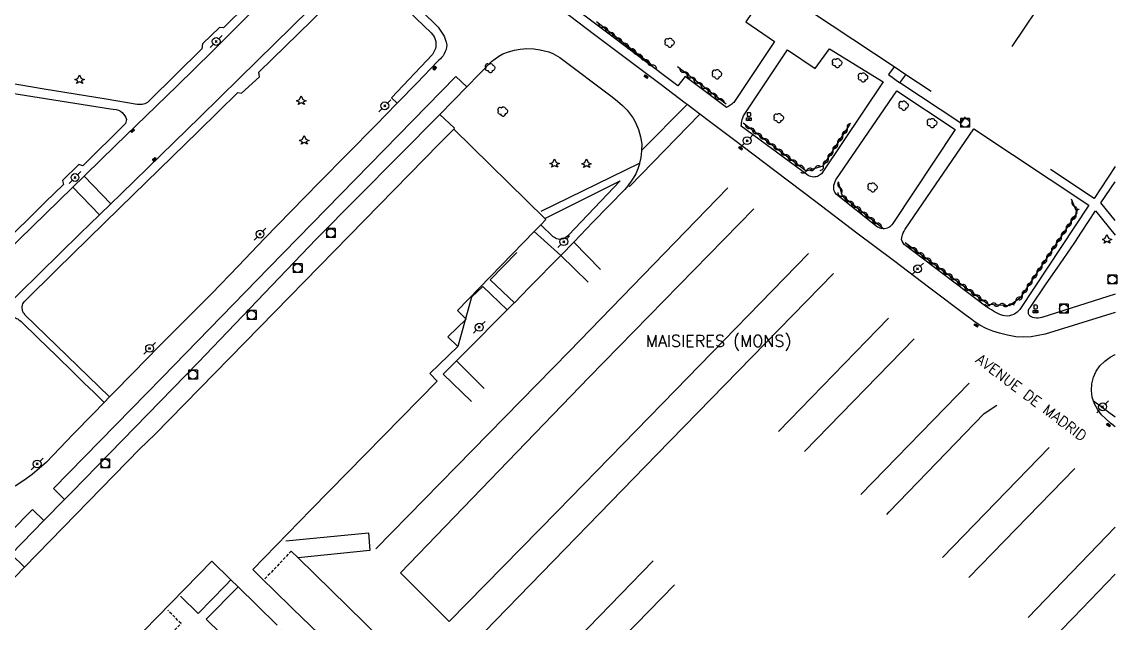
# Model space of a CAD drawing. Header units: millimetres. Extents: x 121000 to 122001, y 132000 to 133001.
# Drawn here: x 121814.2 to 122000.3, y 132708 to 132810.3 of the extents above; entities that cross this region are included whole.
import ezdxf
from ezdxf.enums import TextEntityAlignment as Align

# ---------------------------------------------------------------- set-up
doc = ezdxf.new("R2010")
doc.units = ezdxf.units.MM
doc.linetypes.add('DASHED', pattern=[0.75, 0.5, -0.25])
doc.layers.get('0').update_dxf_attribs({"linetype": 'CONTINUOUS'})
for name, color, linetype in [('W0006', 2, 'CONTINUOUS'), ('W0014', 7, 'CONTINUOUS'), ('W0017', 7, 'CONTINUOUS'), ('W0020', 2, 'CONTINUOUS'), ('W0104', 1, 'CONTINUOUS'), ('W0112', 1, 'DASHED'), ('W0300', 7, 'CONTINUOUS'), ('W0303', 7, 'CONTINUOUS'), ('W0310', 3, 'CONTINUOUS'), ('W0401', 7, 'CONTINUOUS'), ('W0420', 7, 'CONTINUOUS'), ('W0438', 7, 'CONTINUOUS'), ('W0473', 7, 'CONTINUOUS'), ('W0980', 7, 'CONTINUOUS'), ('W0989', 7, 'CONTINUOUS')]:
    doc.layers.add(name, color=color, linetype=linetype)
doc.styles.get("Standard").update_dxf_attribs({"font": 'romans.shx', "width": 0.85})

# ---------------------------------------------------------------- blocks, each defined once
blk = doc.blocks.new('T303')
for p, q in [((-0.77, 0), (-0.28, 0.21)), ((-0.28, -0.21), (-0.77, 0)), ((-0.28, 0.21), (0, 0.83)), ((0, 0.83), (0.28, 0.21)), ((0.28, 0.21), (0.83, 0)), ((0.83, 0), (0.28, -0.21)), ((-0.49, -0.63), (-0.28, -0.21)), ((0, -0.35), (-0.49, -0.63)), ((0.56, -0.63), (0, -0.35)), ((0.28, -0.21), (0.56, -0.63))]:
    blk.add_line(p, q)
blk = doc.blocks.new('T473')
for p, q in [((-0.166667, 0.166667), (0.166667, -0.166667)), ((-0.166667, -0.166667), (0.166667, 0.166667)), ((0.500001, 0.500001), (1.000002, 1.000002)), ((-1.000002, -1.000002), (-0.500001, -0.500001))]:
    blk.add_line(p, q)
blk.add_ellipse((0, 0), major_axis=(0.471405, 0.471405), ratio=1, start_param=5.4977871438, end_param=11.780972451)
blk = doc.blocks.new('T300')
for p, q in [((-0.8, 0.51), (-0.86, 0.34)), ((-0.86, 0.34), (-0.86, 0.17)), ((-0.86, 0.17), (-0.74, 0.06)), ((-0.69, 0.63), (-0.8, 0.51)), ((-0.8, -0.06), (-0.74, 0.06)), ((-0.74, 0.06), (-0.69, 0.11)), ((-0.57, 0.69), (-0.69, 0.63)), ((-0.46, 0.69), (-0.57, 0.69)), ((-0.29, 0.63), (-0.46, 0.69)), ((-0.29, 0.63), (-0.17, 0.74)), ((-0.23, 0.57), (-0.29, 0.63)), ((-0.17, 0.74), (-0.06, 0.8)), ((-0.06, 0.8), (0.06, 0.8)), ((0.06, 0.8), (0.23, 0.74)), ((0.23, 0.74), (0.34, 0.63)), ((0.34, 0.63), (0.4, 0.51)), ((0.46, 0.46), (0.34, 0.46)), ((0.4, 0.51), (0.4, 0.46)), ((0.57, 0.4), (0.46, 0.46)), ((0.57, 0.4), (0.69, 0.29)), ((0.69, 0.29), (0.74, 0.17)), ((0.74, 0.06), (0.69, -0.17)), ((0.74, 0.17), (0.74, 0.06)), ((-0.8, -0.17), (-0.8, -0.06)), ((-0.8, -0.23), (-0.8, -0.17)), ((-0.74, -0.34), (-0.8, -0.23)), ((-0.69, -0.4), (-0.74, -0.34)), ((-0.51, -0.46), (-0.69, -0.4)), ((-0.4, -0.46), (-0.51, -0.46)), ((-0.4, -0.46), (-0.34, -0.46)), ((-0.34, -0.46), (-0.34, -0.4)), ((-0.34, -0.51), (-0.34, -0.46)), ((-0.29, -0.63), (-0.34, -0.51)), ((-0.17, -0.74), (-0.29, -0.63)), ((-0.06, -0.8), (-0.17, -0.74)), ((0.06, -0.8), (-0.06, -0.8)), ((0.17, -0.74), (0.06, -0.8)), ((0.23, -0.69), (0.17, -0.74)), ((0.29, -0.46), (0.23, -0.46)), ((0.29, -0.63), (0.23, -0.69)), ((0.46, -0.4), (0.29, -0.46)), ((0.34, -0.51), (0.29, -0.63)), ((0.34, -0.51), (0.34, -0.46)), ((0.57, -0.34), (0.46, -0.4)), ((0.63, -0.29), (0.57, -0.34)), ((0.69, -0.17), (0.63, -0.29))]:
    blk.add_line(p, q)
blk = doc.blocks.new('T420')
for p, q in [((0.75, 0.75), (-0.75, 0.75)), ((-0.75, 0.75), (-0.75, -0.75)), ((0.75, 0.75), (0.75, -0.75)), ((0.75, -0.75), (-0.75, -0.75))]:
    blk.add_line(p, q)
blk.add_ellipse((0, 0), major_axis=(-0.53, 0.53), ratio=1, start_param=3.926991, end_param=10.210176)
blk = doc.blocks.new('T401')
for p, q in [((-0.3, 0.3), (0, 0.3)), ((-0.3, -0.25), (-0.3, 0.3)), ((-0.3, 0.15), (0, 0.15)), ((-0.3, 0), (0, 0)), ((0, 0.3), (0, -0.25)), ((-0.3, -0.15), (0, -0.15)), ((-0.3, -0.25), (-0.3, -0.3)), ((-0.3, -0.3), (0, -0.3)), ((0, -0.3), (0, -0.25))]:
    blk.add_line(p, q)
blk = doc.blocks.new('T438')
for p, q in [((-0.4, 0.2), (0.4, 0.2)), ((-0.4, -0.2), (-0.4, 0.2)), ((0.15, 1.1), (-0.3, 1.1)), ((-0.3, 1.1), (-0.3, 0.5)), ((-0.3, 0.5), (0.15, 0.5)), ((0.3, 0.65), (0.3, 0.95)), ((0.4, 0.2), (0.4, -0.2))]:
    blk.add_line(p, q)
at = {"flags": 128}
for points in [[(-0.4, -0.2), (0.4, 0.2)], [(0.4, -0.2), (-0.4, -0.2)]]:
    blk.add_lwpolyline(points, dxfattribs=at)
for centre, major_axis, start_param, end_param in [((0.15, 0.95), (0.106, -0.106), 0.785398, 2.356194), ((0.15, 0.65), (0.106, 0.106), 3.926991, 5.497787)]:
    blk.add_ellipse(centre, major_axis=major_axis, ratio=1, start_param=start_param, end_param=end_param)
blk = doc.blocks.new('t310o')
at = {"color": 0, "linetype": 'Continuous'}
for centre, start, end in [((-0.5, 0.38), 216.8699, 323.1304), ((0.5, -0.37), 36.8699, 143.1303)]:
    blk.add_arc(centre, 0.625, start, end, dxfattribs=at)

msp = doc.modelspace()

# ---------------------------------------------------------------- linework, layer by layer
at = {"layer": 'W0006'}
for points in [[(121821.45, 132729.06), (121819.54, 132730.93), (121838.02, 132749.81), (121856.18, 132768.45), (121887.92, 132801.01), (121889.81, 132799.23)], [(121934.16, 132782.07), (121907.21, 132754.24), (121874.32, 132720.68)], [(121947.9, 132770.9), (121925.29, 132747.65), (121905.16, 132727), (121886.81, 132708.33), (121878.51, 132716.58), (121910.56, 132749.82), (121938.56, 132778.5)], [(121921.46, 132718.64), (121899.5, 132695.93), (121890.83, 132704.5), (121922.12, 132736.69), (121952.12, 132767.47)], [(121961.47, 132759.89), (121942.76, 132740.63)], [(121947.22, 132737.21), (121965.85, 132756.35)], [(121975.16, 132748.86), (121956.77, 132729.88)], [(121961.17, 132726.5), (121961.6, 132726.95), (121977.72, 132743.66), (121979.86, 132745.08)], [(121988.79, 132737.88), (121970.66, 132719.21)], [(121975.12, 132715.79), (121993.14, 132734.33)], [(121792.74, 132703.79), (121815.99, 132727.37), (121817.94, 132725.49)], [(122000, 132724.35), (121985.21, 132709.02)], [(122000, 132716.37), (121992.93, 132709.02), (121990.66, 132706.66)], [(121933.1, 132705.67), (121911.9, 132683.87), (121903.31, 132692.15), (121925.13, 132714.54)]]:
    msp.add_lwpolyline(points, dxfattribs=at)
at = {"layer": 'W0014'}
for points in [[(121940.44, 132815.08), (121937.25, 132810.29), (121942.09, 132806.92), (121935.16, 132796.59), (121934.99, 132796.44), (121934.83, 132796.29), (121934.65, 132796.15), (121934.5, 132796.04), (121934.34, 132795.94), (121934.18, 132795.85), (121934.1, 132795.81), (121934.02, 132795.77), (121933.95, 132795.74), (121926.9, 132801), (121925.67, 132799.41), (121906.46, 132813.83), (121917.38, 132830.49), (121919.94, 132828.8), (121922.5, 132827.11), (121925.06, 132825.41), (121930.2, 132821.98), (121935.32, 132818.53)], [(121960.54, 132800.1), (121950.2, 132784.62), (121950.06, 132784.46), (121949.92, 132784.31), (121949.77, 132784.18), (121949.59, 132784.08), (121949.39, 132783.99), (121949.19, 132783.94), (121948.96, 132783.9), (121948.72, 132783.89), (121948.49, 132783.9), (121948.26, 132783.96), (121948.03, 132784.05), (121947.8, 132784.13), (121936.43, 132792.54), (121936.47, 132792.8), (121936.5, 132793.07), (121936.55, 132793.33), (121936.62, 132793.65), (121936.72, 132793.96), (121936.81, 132794.27), (121944.32, 132805.53), (121949, 132802.32), (121951.47, 132805.7)], [(121962.18, 132775.97), (121962.03, 132775.79), (121961.88, 132775.6), (121961.71, 132775.44), (121961.5, 132775.3), (121961.27, 132775.2), (121961.02, 132775.13), (121960.77, 132775.1), (121960.5, 132775.11), (121960.24, 132775.15), (121960.03, 132775.21), (121959.82, 132775.3), (121959.62, 132775.38), (121952.63, 132780.91), (121952.48, 132781.12), (121952.34, 132781.32), (121952.23, 132781.54), (121952.16, 132781.85), (121952.16, 132782.18), (121952.19, 132782.5), (121952.28, 132782.81), (121952.4, 132783.12), (121952.53, 132783.43), (121962.89, 132798.57), (121972.81, 132791.99)], [(121975.95, 132792.09), (121995.53, 132779.08), (121983.8, 132761.39), (121983.57, 132761.16), (121983.34, 132760.93), (121983.1, 132760.73), (121982.76, 132760.53), (121982.4, 132760.38), (121982.02, 132760.29), (121981.65, 132760.25), (121981.26, 132760.27), (121980.89, 132760.33), (121980.41, 132760.49), (121979.96, 132760.74), (121979.51, 132760.99), (121978.98, 132761.3), (121978.46, 132761.62), (121977.94, 132761.94), (121964.13, 132772.4), (121963.96, 132772.69), (121963.79, 132772.99), (121963.7, 132773.29), (121963.71, 132773.55), (121963.78, 132773.81), (121963.86, 132774.07), (121963.99, 132774.39), (121964.14, 132774.7), (121964.3, 132775.02)]]:
    msp.add_lwpolyline(points, close=True, dxfattribs=at)
for points in [[(121829.08, 132746.49), (121814.72, 132760.47), (121814.61, 132760.61), (121814.49, 132760.75), (121814.4, 132760.89), (121814.31, 132761.12), (121814.27, 132761.36), (121814.26, 132761.61), (121814.26, 132761.84), (121814.3, 132762.08), (121814.37, 132762.31), (121814.47, 132762.49), (121814.6, 132762.65), (121814.74, 132762.82), (121820.1, 132768.09), (121825.47, 132773.36), (121830.84, 132778.63), (121837.51, 132785.17), (121844.19, 132791.71), (121850.87, 132798.25), (121851.54, 132798.16), (121854.55, 132800.94), (121854.45, 132801.72), (121870.21, 132817.12)], [(121874.77, 132817.06), (121883.75, 132808.41), (121883.95, 132808.15), (121884.15, 132807.89), (121884.31, 132807.61), (121884.44, 132807.29), (121884.53, 132806.95), (121884.57, 132806.61), (121884.57, 132806.32), (121884.54, 132806.02), (121884.47, 132805.73), (121884.33, 132805.39), (121884.15, 132805.07), (121883.97, 132804.75), (121876.99, 132797.33), (121877.98, 132796.46)], [(121852.37, 132813.12), (121848.43, 132809.24), (121847.75, 132809.3), (121844.9, 132806.54), (121844.75, 132805.68), (121835.89, 132796.89), (121835.71, 132796.73), (121835.52, 132796.57), (121835.33, 132796.44), (121835.11, 132796.34), (121834.88, 132796.27), (121834.64, 132796.22), (121834.37, 132796.2), (121834.09, 132796.23), (121833.81, 132796.25), (121828.53, 132797.11), (121823.25, 132797.98), (121817.97, 132798.85), (121811.69, 132799.88)], [(121974.5, 132794.14), (121973.74, 132793.03), (121963.41, 132799.89)], [(121809.91, 132798.54), (121829.27, 132795.49), (121829.73, 132795.43), (121830.2, 132795.38), (121830.63, 132795.24), (121830.94, 132795.07), (121831.22, 132794.85), (121831.47, 132794.59), (121831.69, 132794.32), (121831.88, 132794.01), (121831.97, 132793.69), (121831.94, 132793.46), (121831.87, 132793.22), (121831.79, 132792.98), (121824.54, 132785.81), (121823.87, 132786.02), (121821.08, 132783.29), (121821.25, 132782.63), (121818.16, 132779.6), (121815.07, 132776.56), (121811.98, 132773.54)], [(121885.22, 132794.5), (121887.67, 132792.23), (121887.58, 132792.01)], [(121902.44, 132778.07), (121919.16, 132786.25)], [(122000, 132785.66), (121996.4, 132780.23), (121988.99, 132785.15)], [(121903.06, 132776.85), (121915.86, 132783.24), (121907.1, 132773.98), (121906.89, 132773.82), (121906.68, 132773.66), (121906.46, 132773.52), (121906.24, 132773.4), (121906.01, 132773.3), (121905.77, 132773.25), (121905.55, 132773.26), (121905.33, 132773.3), (121905.11, 132773.37), (121904.9, 132773.47), (121904.71, 132773.58), (121904.51, 132773.7), (121902.39, 132775.76)], [(122000, 132776.5), (121997.57, 132779.49), (122000, 132783.1)], [(122000, 132763.95), (121987.54, 132760), (121987.23, 132759.95), (121986.92, 132759.9), (121986.62, 132759.89), (121986.3, 132759.92), (121985.99, 132759.98), (121985.72, 132760.1), (121985.54, 132760.24), (121985.39, 132760.42), (121985.29, 132760.61), (121985.24, 132760.82), (121985.25, 132761.05), (121985.29, 132761.27), (121985.39, 132761.51), (121985.55, 132761.73), (121985.71, 132761.95), (121988.18, 132765.54), (121990.66, 132769.12), (121993.11, 132772.73), (121994.29, 132774.54), (121995.48, 132776.34), (121996.65, 132778.15)], [(121996.65, 132778.15), (122000, 132774.01)], [(121901.27, 132774.61), (121905.77, 132770.56)], [(121898.3, 132771.06), (121893.78, 132766.43), (121897.89, 132762.52)], [(121896.67, 132761.29), (121892.54, 132765.27), (121890.62, 132763.46), (121888.26, 132755.05)], [(121795.57, 132743.93), (121811.62, 132759.71), (121811.82, 132759.82), (121812.01, 132759.92), (121812.21, 132760), (121812.45, 132760.03), (121812.69, 132760.02), (121812.93, 132759.98), (121813.12, 132759.92), (121813.3, 132759.85), (121813.48, 132759.76), (121813.68, 132759.63), (121813.87, 132759.49), (121814.06, 132759.34), (121817.04, 132756.43), (121820.02, 132753.52), (121823, 132750.61), (121824.72, 132748.92), (121826.45, 132747.23), (121828.17, 132745.54)], [(122000, 132743.06), (121996.33, 132745.8)], [(121841.16, 132712.6), (121844.14, 132709.69), (121848.79, 132714.46)], [(121850.94, 132714.19), (121845.51, 132708.71), (121853, 132701.4), (121858.43, 132706.86)], [(121848.79, 132714.46), (121849.7, 132715.4)]]:
    msp.add_lwpolyline(points, dxfattribs=at)
at = {"layer": 'W0017'}
for points in [[(121876.07, 132834.14), (121870.27, 132828.52), (121864.47, 132822.89), (121858.69, 132817.26), (121852.62, 132811.29), (121846.57, 132805.3), (121840.51, 132799.34), (121835.32, 132794.29), (121830.12, 132789.24), (121824.93, 132784.2), (121824.76, 132784.04), (121822.83, 132782.15), (121820.45, 132779.84), (121815.98, 132775.47), (121811.51, 132771.1), (121807.39, 132767.03), (121803.27, 132762.96), (121799.15, 132758.91), (121796.29, 132756.11), (121793.43, 132753.32), (121790.56, 132750.53)], [(121974.69, 132760.36), (121968.49, 132765.02), (121962.3, 132769.68), (121956.1, 132774.35), (121949.11, 132779.65), (121942.13, 132784.96), (121935.14, 132790.27), (121931.04, 132793.36), (121929.4, 132794.59), (121927.25, 132796.21), (121926.93, 132796.45), (121922.83, 132799.54), (121917.17, 132803.81), (121911.51, 132808.07), (121905.87, 132812.35), (121902.03, 132815.27), (121898.2, 132818.2), (121894.38, 132821.13)], [(121793.09, 132743.69), (121798.79, 132749.36), (121804.5, 132755.04), (121810.22, 132760.69), (121817.16, 132767.49), (121824.12, 132774.26), (121827.4, 132777.45), (121829.32, 132779.32), (121831.08, 132781.04), (121837.78, 132787.58), (121844.48, 132794.13), (121851.17, 132800.69), (121857.11, 132806.53), (121863.05, 132812.39), (121868.98, 132818.24)], [(121876.4, 132817.79), (121884.95, 132809.36), (121885.29, 132808.86), (121885.64, 132808.35), (121885.93, 132807.82), (121886.14, 132807.34), (121886.31, 132806.85), (121886.39, 132806.35), (121886.36, 132805.97), (121886.28, 132805.59), (121886.15, 132805.22), (121885.98, 132804.86), (121885.77, 132804.51), (121885.53, 132804.19), (121885.31, 132803.96), (121885.08, 132803.74), (121884.85, 132803.53)], [(121893.98, 132803.53), (121894.62, 132803.98), (121895.26, 132804.43), (121895.93, 132804.81), (121896.89, 132805.2), (121897.89, 132805.48), (121898.9, 132805.66), (121900.03, 132805.74), (121901.17, 132805.69), (121902.29, 132805.52), (121903.01, 132805.37), (121903.73, 132805.17), (121904.41, 132804.9), (121904.82, 132804.69), (121905.21, 132804.45), (121905.61, 132804.22), (121914.52, 132797.53)], [(121884.85, 132803.53), (121881.35, 132799.93), (121877.98, 132796.46), (121877.85, 132796.33), (121874.34, 132792.73), (121869.54, 132787.84), (121864.74, 132782.97), (121859.94, 132778.08), (121855.45, 132773.43), (121850.97, 132768.76), (121846.47, 132764.11), (121842.02, 132759.6), (121837.55, 132755.11), (121833.09, 132750.61), (121829.69, 132747.12), (121829.08, 132746.49), (121828.17, 132745.54), (121826.3, 132743.61), (121822.88, 132740.14), (121820.63, 132737.78), (121818.37, 132735.43), (121815.92, 132733.31), (121814.51, 132732.28), (121813.05, 132731.31)], [(121885.22, 132794.5), (121889.81, 132799.23), (121893.98, 132803.53)], [(121914.52, 132797.53), (121915.39, 132796.8), (121916.25, 132796.06), (121917.04, 132795.26), (121917.58, 132794.59), (121918.07, 132793.88), (121918.5, 132793.14), (121919, 132791.96), (121919.35, 132790.71), (121919.53, 132789.45), (121919.52, 132788.4), (121919.52, 132788.34), (121919.39, 132787.22), (121919.16, 132786.25), (121919.14, 132786.13), (121918.86, 132785.29), (121918.51, 132784.46), (121918.09, 132783.67), (121917.65, 132783.02), (121917.24, 132782.5), (121917.15, 132782.39), (121916.66, 132781.77)], [(121885.22, 132794.5), (121864.21, 132773.31), (121844.15, 132752.35), (121822.66, 132730.29), (121821.45, 132729.06), (121817.94, 132725.49)], [(121916.66, 132781.77), (121911.25, 132776.2), (121907.97, 132772.82), (121905.85, 132770.63), (121905.77, 132770.56), (121900.42, 132765.09), (121897.89, 132762.52), (121897.8, 132762.44), (121896.67, 132761.29), (121895.56, 132760.16), (121890.68, 132755.26), (121888.05, 132752.61), (121885.81, 132750.35)], [(122000, 132760.84), (121988.12, 132757.16), (121986.9, 132756.95), (121985.69, 132756.74), (121984.48, 132756.65), (121983.09, 132756.74), (121981.7, 132756.98), (121980.35, 132757.33), (121979.19, 132757.7), (121978.06, 132758.15), (121976.98, 132758.7), (121976.2, 132759.21), (121975.45, 132759.79), (121974.69, 132760.36)], [(121999.18, 132742.02), (121998.42, 132742.75), (121997.66, 132743.48), (121997.02, 132744.29), (121996.49, 132745.33), (121996.33, 132745.8), (121996.11, 132746.47), (121995.95, 132747.62), (121996.03, 132748.74), (121996.31, 132749.87), (121996.77, 132750.89), (121997.41, 132751.79), (121998.23, 132752.59), (121999.14, 132753.24), (121999.99, 132753.7), (122000, 132753.7)], [(122000, 132741.4), (121999.18, 132742.02)], [(121817.94, 132725.49), (121812.35, 132719.77)], [(121859.98, 132720.28), (121861.14, 132719.15), (121883.7, 132697.02)]]:
    msp.add_lwpolyline(points, dxfattribs=at)
at = {"layer": 'W0020'}
for points in [[(121927.25, 132796.21), (121919.52, 132788.4)], [(121917.24, 132782.5), (121917.43, 132782.29), (121929.4, 132794.59)], [(121824.76, 132784.04), (121829.32, 132779.32)], [(121827.4, 132777.45), (121822.83, 132782.15)], [(121907.97, 132772.82), (121912.54, 132768.15)], [(121905.77, 132770.56), (121910.44, 132766.01)], [(121892.78, 132747.94), (121888.05, 132752.61)], [(121885.81, 132750.35), (121890.63, 132745.74)], [(121859.07, 132722.03), (121873.12, 132723.41), (121873.35, 132720.38), (121861.14, 132719.15)]]:
    msp.add_lwpolyline(points, dxfattribs=at)
at = {"layer": 'W0104'}
for points in [[(121939.83, 132829.91), (121948.07, 132842.3), (121984.32, 132818.18), (121987.23, 132816.24), (121988.6, 132815.33), (121982.44, 132806.07)], [(121968.72, 132798.44), (121964.44, 132801.28), (121962.41, 132802.64), (121948.41, 132811.95), (121946.39, 132813.29), (121934.18, 132821.42), (121934.29, 132821.59), (121939.83, 132829.91)], [(121962.41, 132802.64), (121961.45, 132801.34), (121963.41, 132799.89), (121964.44, 132801.28)], [(121800.49, 132703.04), (121808.15, 132710.89), (121814.62, 132717.54), (121834.25, 132737.67), (121836.76, 132740.12), (121885.13, 132789.52), (121887.58, 132792.01), (121903.06, 132776.85), (121903.26, 132776.66), (121902.39, 132775.76), (121901.27, 132774.61), (121888.23, 132761.22), (121889.7, 132759.7), (121886.59, 132756.69), (121888.26, 132755.05), (121883.54, 132750.48), (121884.77, 132749.2), (121863.37, 132727.35), (121863.38, 132727.35), (121853.43, 132717.13), (121855.27, 132715.33), (121856.87, 132713.77), (121860.26, 132710.44), (121870.51, 132700.59)], [(121812.35, 132719.77), (121814.62, 132717.54)], [(121857.57, 132707.7), (121854.11, 132711.09), (121850.94, 132714.19), (121849.7, 132715.4), (121846.46, 132718.57), (121825.71, 132697.26)]]:
    msp.add_lwpolyline(points, dxfattribs=at)
at = {"layer": 'W0112'}
for points in [[(121859.98, 132720.28), (121855.27, 132715.33)], [(121819.74, 132691.16), (121822.28, 132688.69), (121841.24, 132707.97), (121838.99, 132710.24)]]:
    msp.add_lwpolyline(points, dxfattribs=at)
at = {"layer": 'W0310'}
for points in [[(121921.32, 132802.86), (121911.82, 132810.27)], [(121933.91, 132796.27), (121925.59, 132802.62)], [(121936.76, 132793.08), (121947.49, 132784.97), (121950.39, 132785.82), (121954.94, 132792.86)], [(121952.94, 132783.09), (121953.58, 132780.68), (121960.7, 132775.08)], [(121964.33, 132772.75), (121978.42, 132762.25), (121982.03, 132762.07), (121984.03, 132763.54), (121993.54, 132777.83), (121992.57, 132780.15)]]:
    msp.add_lwpolyline(points, dxfattribs=at)

# ---------------------------------------------------------------- block references
at = {"layer": 'W0300', "rotation": 359.9999899820874}
for p in [(121924.32, 132806.7), (121952.78, 132803.24), (121932.34, 132801.35), (121957.19, 132800.81), (121964.07, 132796.02), (121942.86, 132793.89), (121968.92, 132793.03), (121958.82, 132782.1)]:
    msp.add_blockref('T300', p, dxfattribs=at)
at = {"layer": 'W0300'}
for p in [(121893.81, 132802.42), (121895.96, 132795.01)]:
    msp.add_blockref('T300', p, dxfattribs=at)
at = {"layer": 'W0303', "rotation": 359.9999899820874}
for p in [(121823.98, 132800.45), (121861.65, 132796.84), (121862.16, 132790.1), (121904.71, 132786.17), (121910.13, 132786.13), (121998.6, 132773.27)]:
    msp.add_blockref('T303', p, dxfattribs=at)
at = {"layer": 'W0310'}
for p, rotation in [((121913, 132809.35), 142.0820619334388), ((121914.19, 132808.42), 142.0820619334388), ((121915.37, 132807.5), 142.0820619334388), ((121916.55, 132806.58), 142.0820619334388), ((121917.74, 132805.66), 142.0820619334388), ((121918.92, 132804.74), 142.0820619334388), ((121920.1, 132803.81), 142.0820619334388), ((121921.29, 132802.89), 142.0820619334388), ((121926.78, 132801.71), 142.6409211811396), ((121927.97, 132800.8), 142.6409211811396), ((121929.16, 132799.89), 142.6409211811396), ((121930.36, 132798.98), 142.6409211811396), ((121931.55, 132798.07), 142.6409211811396), ((121932.74, 132797.16), 142.6409211811396), ((121937.95, 132792.18), 322.9094827928895), ((121939.15, 132791.27), 322.9094827928895), ((121954.47, 132792.14), 57.10757673594894), ((121940.35, 132790.37), 322.9094827928895), ((121941.54, 132789.46), 322.9094827928895), ((121952.85, 132789.62), 57.10757673594894), ((121953.66, 132790.88), 57.10757673594894), ((121942.74, 132788.56), 322.9094827928895), ((121943.94, 132787.65), 322.9094827928895), ((121952.03, 132788.36), 57.10757673594894), ((121945.13, 132786.75), 322.9094827928895), ((121946.33, 132785.85), 322.9094827928895), ((121950.4, 132785.84), 57.10757673594894), ((121951.22, 132787.1), 57.10757673594894), ((121947.53, 132784.98), 16.34671518311326), ((121948.97, 132785.4), 16.34671518311326), ((121953.21, 132782.08), 284.9240029362343), ((121953.63, 132780.65), 321.7709938207215), ((121954.81, 132779.72), 321.7709938207215), ((121955.98, 132778.79), 321.7709938207215), ((121993.09, 132778.9), 112.8369663278714), ((121957.16, 132777.86), 321.7709938207215), ((121958.34, 132776.93), 321.7709938207215), ((121992.52, 132776.3), 56.36639517866214), ((121993.35, 132777.55), 56.36639517866214), ((121959.52, 132776.01), 321.7709938207215), ((121991.69, 132775.05), 56.36639517866214), ((121990.03, 132772.56), 56.36639517866214), ((121990.86, 132773.8), 56.36639517866214), ((121965.53, 132771.85), 323.3191966494668), ((121966.73, 132770.96), 323.3191966494668), ((121989.2, 132771.31), 56.36639517866214), ((121967.94, 132770.06), 323.3191966494668), ((121969.14, 132769.16), 323.3191966494668), ((121987.54, 132768.81), 56.36639517866214), ((121988.37, 132770.06), 56.36639517866214), ((121970.34, 132768.27), 323.3191966494668), ((121971.55, 132767.37), 323.3191966494668), ((121986.71, 132767.56), 56.36639517866214), ((121972.75, 132766.48), 323.3191966494668), ((121973.95, 132765.58), 323.3191966494668), ((121985.05, 132765.06), 56.36639517866214), ((121985.88, 132766.31), 56.36639517866214), ((121975.15, 132764.68), 323.3191966494668), ((121976.36, 132763.79), 323.3191966494668), ((121984.21, 132763.81), 56.36639517866214), ((121977.56, 132762.89), 323.3191966494668), ((121978.85, 132762.23), 357.0948030293274), ((121980.35, 132762.15), 357.0948030293274), ((121981.84, 132762.08), 357.0948030293274), ((121983.09, 132762.85), 36.28973036463995)]:
    msp.add_blockref('t310o', p, dxfattribs=dict(at, rotation=rotation))
at = {"layer": 'W0401'}
for p, rotation in [((121884.22, 132802.5), 136.7511142231179), ((121920.39, 132801.07), 53.10771606217126), ((121833.09, 132791.67), 314.4061377050904), ((121936.44, 132788.88), 53.50299276981826), ((121836.79, 132786.81), 314.4061377050904), ((121976.47, 132758.79), 58.36185274158193), ((121998.96, 132741.84), 53.23191622203879)]:
    msp.add_blockref('T401', p, dxfattribs=dict(at, rotation=rotation))
at = {"layer": 'W0420', "rotation": 359.9999899820874}
for p in [(121974.47, 132793.11), (121866.69, 132774.36), (121861.05, 132768.39), (121999.5, 132766.46), (121853.23, 132760.43), (121843.26, 132750.29), (121828.35, 132735.17)]:
    msp.add_blockref('T420', p, dxfattribs=at)
at = {"layer": 'W0420'}
msp.add_blockref('T420', (121991.27, 132761.5), dxfattribs=at)
at = {"layer": 'W0438'}
for p in [(121937.75, 132793.73), (121986.47, 132761)]:
    msp.add_blockref('T438', p, dxfattribs=at)
at = {"layer": 'W0473'}
msp.add_blockref('T473', (121847.21, 132806.94), dxfattribs=at)
at = {"layer": 'W0473', "rotation": 359.9999899820874}
for p in [(121875.87, 132796), (121937.44, 132790.07), (121823.22, 132783.81), (121854.66, 132774.18), (121906.28, 132772.9), (121966.42, 132768.27), (121891.92, 132758.35), (121835.9, 132754.76), (121997.85, 132744.82), (121816.79, 132735.1)]:
    msp.add_blockref('T473', p, dxfattribs=at)

# ---------------------------------------------------------------- texts
at = {"layer": 'W0980'}
msp.add_text('MAISIERES (MONS)', height=2, dxfattribs=at).set_placement((121932.6, 132755.87), align=Align.MIDDLE)
at = {"layer": 'W0989', "linetype": 'Continuous'}
msp.add_text('AVENUE DE MADRID', height=1.75, rotation=323.0138, dxfattribs=at).set_placement((121976.16, 132752.53))

doc.saveas('drawing.dxf')
